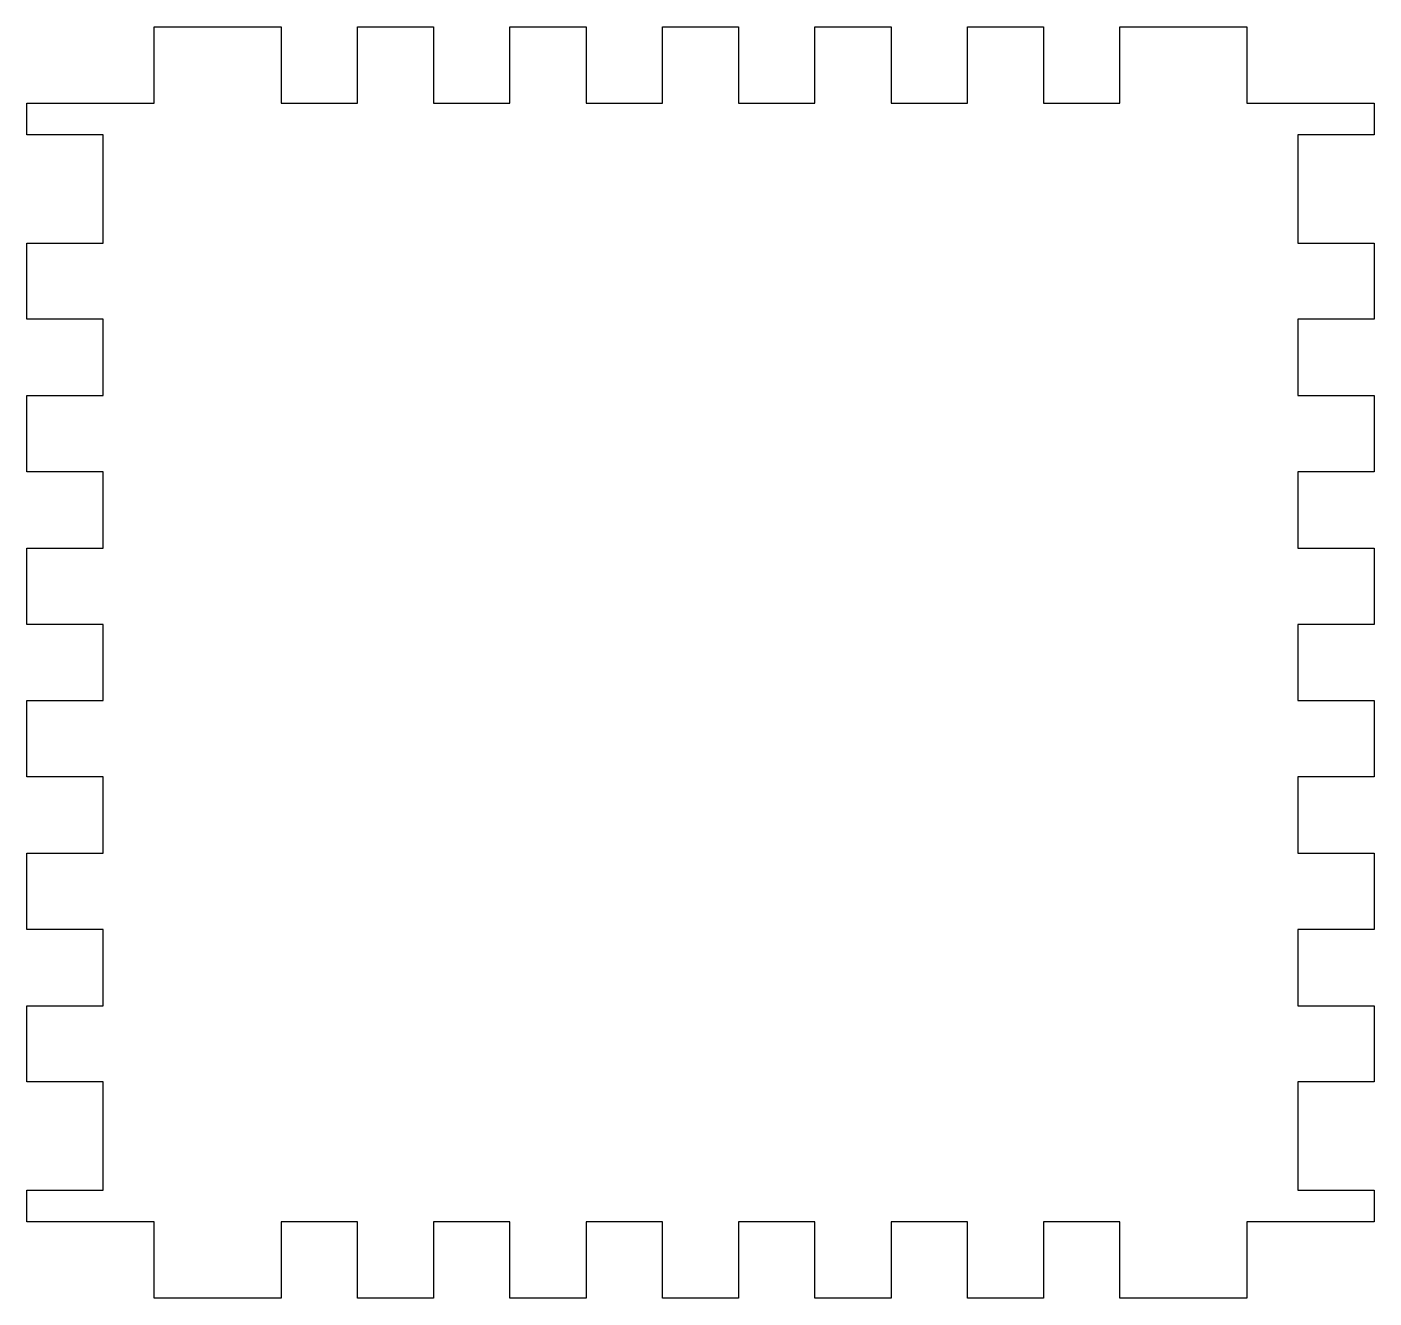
# Model space of a CAD drawing. Header units: millimetres. Extents: x 22.7 to 75.7, y 13.6 to 63.6.
import ezdxf

# ---------------------------------------------------------------- set-up
doc = ezdxf.new("R2010")
doc.units = ezdxf.units.MM
doc.layers.get('0').update_dxf_attribs({"linetype": 'CONTINUOUS'})

msp = doc.modelspace()

# ---------------------------------------------------------------- linework, layer by layer
msp.add_lwpolyline([(27.706, 16.623), (22.706, 16.623), (22.706, 17.872), (25.706, 17.872), (25.706, 22.122), (22.706, 22.122), (22.706, 25.123), (25.706, 25.123), (25.706, 28.123), (22.706, 28.123), (22.706, 31.123), (25.706, 31.123), (25.706, 34.123), (22.706, 34.123), (22.706, 37.123), (25.706, 37.123), (25.706, 40.123), (22.706, 40.123), (22.706, 43.123), (25.706, 43.123), (25.706, 46.123), (22.706, 46.123), (22.706, 49.123), (25.706, 49.123), (25.706, 52.123), (22.706, 52.123), (22.706, 55.123), (25.706, 55.123), (25.706, 59.372), (22.706, 59.372), (22.706, 60.622), (27.706, 60.622), (27.706, 63.622), (32.706, 63.622), (32.706, 60.622), (35.706, 60.622), (35.706, 63.622), (38.706, 63.622), (38.706, 60.622), (41.706, 60.622), (41.706, 63.622), (44.706, 63.622), (44.706, 60.622), (47.706, 60.622), (47.706, 63.622), (50.706, 63.622), (50.706, 60.622), (53.706, 60.622), (53.706, 63.622), (56.706, 63.622), (56.706, 60.622), (59.706, 60.622), (59.706, 63.622), (62.706, 63.622), (62.706, 60.622), (65.706, 60.622), (65.706, 63.622), (70.706, 63.622), (70.706, 60.622), (75.707, 60.622), (75.707, 59.372), (72.707, 59.372), (72.707, 55.123), (75.707, 55.123), (75.707, 52.123), (72.707, 52.123), (72.707, 49.123), (75.707, 49.123), (75.707, 46.123), (72.707, 46.123), (72.707, 43.123), (75.707, 43.123), (75.707, 40.123), (72.707, 40.123), (72.707, 37.123), (75.707, 37.123), (75.707, 34.123), (72.707, 34.123), (72.707, 31.123), (75.707, 31.123), (75.707, 28.123), (72.707, 28.123), (72.707, 25.123), (75.707, 25.123), (75.707, 22.122), (72.707, 22.122), (72.707, 17.872), (75.707, 17.872), (75.707, 16.623), (70.706, 16.623), (70.706, 13.623), (65.706, 13.623), (65.706, 16.623), (62.706, 16.623), (62.706, 13.623), (59.706, 13.623), (59.706, 16.623), (56.706, 16.623), (56.706, 13.623), (53.706, 13.623), (53.706, 16.623), (50.706, 16.623), (50.706, 13.623), (47.706, 13.623), (47.706, 16.623), (44.706, 16.623), (44.706, 13.623), (41.706, 13.623), (41.706, 16.623), (38.706, 16.623), (38.706, 13.623), (35.706, 13.623), (35.706, 16.623), (32.706, 16.623), (32.706, 13.623), (27.706, 13.623)], close=True)
msp.add_lwpolyline([(27.706, 16.623), (22.706, 16.623), (22.706, 17.872), (25.706, 17.872), (25.706, 22.122), (22.706, 22.122), (22.706, 25.123), (25.706, 25.123), (25.706, 28.123), (22.706, 28.123), (22.706, 31.123), (25.706, 31.123), (25.706, 34.123), (22.706, 34.123), (22.706, 37.123), (25.706, 37.123), (25.706, 40.123), (22.706, 40.123), (22.706, 43.123), (25.706, 43.123), (25.706, 46.123), (22.706, 46.123), (22.706, 49.123), (25.706, 49.123), (25.706, 52.123), (22.706, 52.123), (22.706, 55.123), (25.706, 55.123), (25.706, 59.372), (22.706, 59.372), (22.706, 60.622), (27.706, 60.622), (27.706, 63.622), (32.706, 63.622), (32.706, 60.622), (35.706, 60.622), (35.706, 63.622), (38.706, 63.622), (38.706, 60.622), (41.706, 60.622), (41.706, 63.622), (44.706, 63.622), (44.706, 60.622), (47.706, 60.622), (47.706, 63.622), (50.706, 63.622), (50.706, 60.622), (53.706, 60.622), (53.706, 63.622), (56.706, 63.622), (56.706, 60.622), (59.706, 60.622), (59.706, 63.622), (62.706, 63.622), (62.706, 60.622), (65.706, 60.622), (65.706, 63.622), (70.706, 63.622), (70.706, 60.622), (75.707, 60.622), (75.707, 59.372), (72.707, 59.372), (72.707, 55.123), (75.707, 55.123), (75.707, 52.123), (72.707, 52.123), (72.707, 49.123), (75.707, 49.123), (75.707, 46.123), (72.707, 46.123), (72.707, 43.123), (75.707, 43.123), (75.707, 40.123), (72.707, 40.123), (72.707, 37.123), (75.707, 37.123), (75.707, 34.123), (72.707, 34.123), (72.707, 31.123), (75.707, 31.123), (75.707, 28.123), (72.707, 28.123), (72.707, 25.123), (75.707, 25.123), (75.707, 22.122), (72.707, 22.122), (72.707, 17.872), (75.707, 17.872), (75.707, 16.623), (70.706, 16.623), (70.706, 13.623), (65.706, 13.623), (65.706, 16.623), (62.706, 16.623), (62.706, 13.623), (59.706, 13.623), (59.706, 16.623), (56.706, 16.623), (56.706, 13.623), (53.706, 13.623), (53.706, 16.623), (50.706, 16.623), (50.706, 13.623), (47.706, 13.623), (47.706, 16.623), (44.706, 16.623), (44.706, 13.623), (41.706, 13.623), (41.706, 16.623), (38.706, 16.623), (38.706, 13.623), (35.706, 13.623), (35.706, 16.623), (32.706, 16.623), (32.706, 13.623), (27.706, 13.623)], close=True)

doc.saveas('drawing.dxf')
